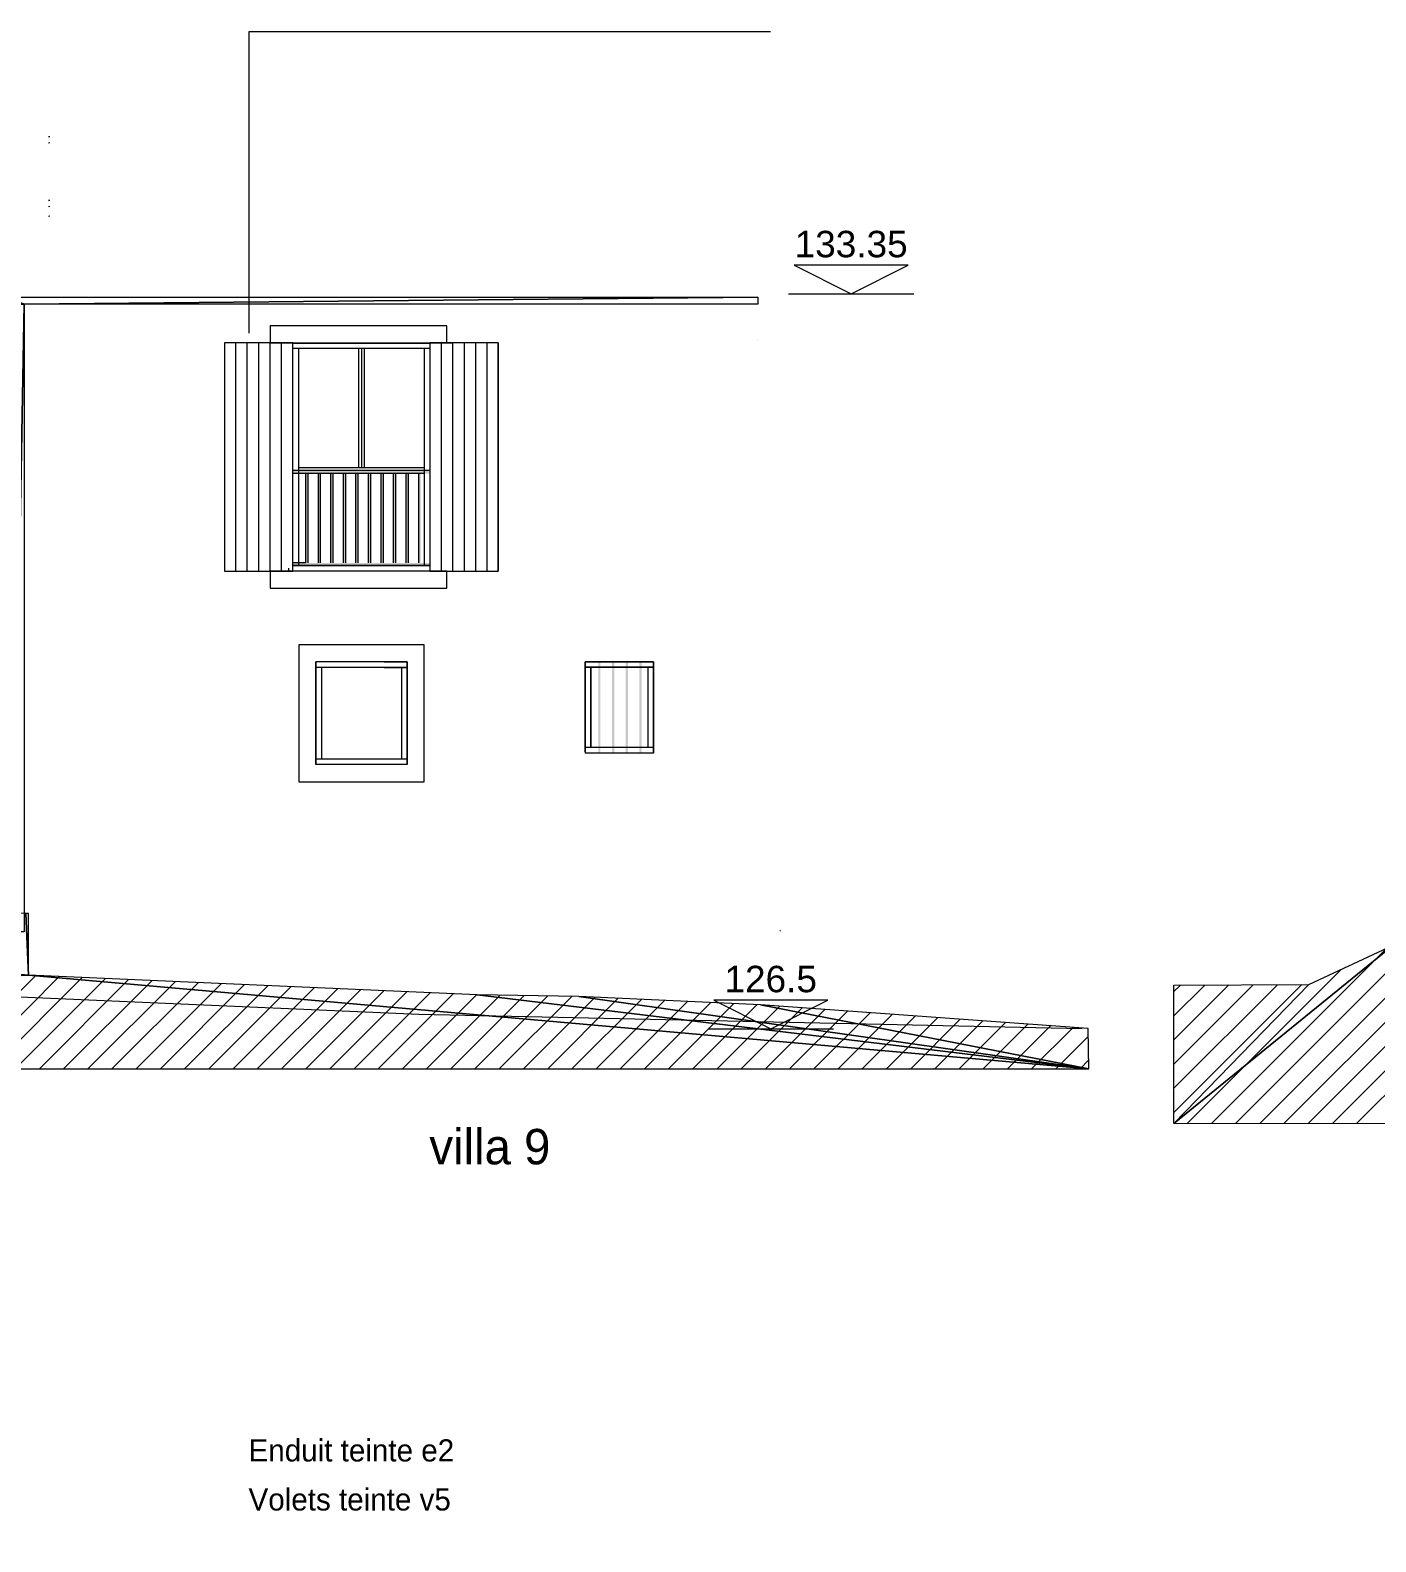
# Model space of a CAD drawing. Header units: metres. Extents: x 1.8 to 61.8, y -53.3 to -11.3.
# Drawn here: x 22.16 to 28.05, y -46.68 to -40.06 of the extents above; entities that cross this region are included whole.
import ezdxf
from ezdxf.enums import TextEntityAlignment as Align
from ezdxf.lldxf.tags import DXFTag

# ---------------------------------------------------------------- set-up
doc = ezdxf.new("R2010")
doc.units = ezdxf.units.M
doc.header["$MEASUREMENT"] = 0
for name, color, linetype in [('Calque commun', 7, 'Continuous'), ('Calque79', 7, 'Continuous'), ('Cotations', 7, 'Continuous'), ('Textes', 7, 'Continuous')]:
    doc.layers.add(name, color=color, linetype=linetype)
doc.styles.add('Arial', font='arial.ttf', dxfattribs={"height": 0.231939})
doc.styles.add('Century Gothic', font='GOTHIC.TTF', dxfattribs={"height": 0.310302})
doc.styles.add('Century Gothic3', font='GOTHIC.TTF', dxfattribs={"height": 0.193938})
tags = doc.linetypes.add('HIDDEN', pattern=[0.375, 0.25, -0.125]).pattern_tags.tags
tags[6:7] = [DXFTag(74, 4), DXFTag(75, 0), DXFTag(340, '0'), DXFTag(46, 1.0), DXFTag(50, 0.0), DXFTag(44, 0.0), DXFTag(45, 0.0)]
tags[4:5] = [DXFTag(74, 4), DXFTag(75, 0), DXFTag(340, '0'), DXFTag(46, 1.0), DXFTag(50, 0.0), DXFTag(44, 0.0), DXFTag(45, 0.0)]

# ---------------------------------------------------------------- blocks, each defined once
blk = doc.blocks.new('hatch8')
at = {"layer": 'Calque commun', "color": 8, "linetype": 'Continuous', "lineweight": 9}
for p, q in [((-45.516, 28.124), (-45.516, 26.124)), ((-45.416, 28.124), (-45.416, 26.124)), ((-45.316, 28.124), (-45.316, 26.124)), ((-45.216, 28.124), (-45.216, 26.124)), ((-45.116, 28.124), (-45.116, 26.124)), ((-45.016, 28.124), (-45.016, 26.124))]:
    blk.add_line(p, q, dxfattribs=at)
mesh = blk.add_polyface(dxfattribs=at)
corners = [(-45.616, 28.124), (-45.616, 26.124), (-45.016, 26.124), (-45.016, 28.124)]
mesh.append_faces([[corners[k] for k in face] for face in [(0, 1, 2, 3)]], dxfattribs={"color": 8})
blk = doc.blocks.new('hatch9')
at = {"layer": 'Calque commun', "color": 8, "linetype": 'Continuous', "lineweight": 9}
for p, q in [((-47.316, 26.124), (-47.316, 28.124)), ((-47.216, 26.124), (-47.216, 28.124)), ((-47.116, 26.124), (-47.116, 28.124)), ((-47.016, 26.124), (-47.016, 28.124)), ((-46.916, 26.124), (-46.916, 28.124)), ((-46.816, 26.124), (-46.816, 28.124))]:
    blk.add_line(p, q, dxfattribs=at)
mesh = blk.add_polyface(dxfattribs=at)
corners = [(-46.816, 28.124), (-47.416, 28.124), (-47.416, 26.124), (-46.816, 26.124)]
mesh.append_faces([[corners[k] for k in face] for face in [(0, 1, 2, 3)]], dxfattribs={"color": 8})
blk = doc.blocks.new('Block4')
at = {"layer": 'Calque commun', "color": 0, "linetype": 'Continuous', "lineweight": 9}
blk.add_line((-0.55, 0), (0.55, 0), dxfattribs=at)
blk.add_polyline3d([(-0.5, 0.25, 0), (0, 0, 0), (0.5, 0.25, 0), (-0.5, 0.25, 0)], dxfattribs=at)
blk = doc.blocks.new('Lvl1')
at = {"layer": 'Calque commun', "color": 0, "linetype": 'ByBlock', "lineweight": -2}
blk.add_blockref('Block4', (0, 0), dxfattribs=at)
blk = doc.blocks.new('FACADE VILLA 9 10 11')
at = {"layer": 'Cotations', "color": 250, "linetype": 'ByBlock', "lineweight": -2}
blk.add_blockref('Lvl1', (-41.922, 28.555), dxfattribs=at)
at = {"layer": 'Cotations', "color": 212, "linetype": 'ByBlock', "lineweight": -2, "style": 'Arial'}
blk.add_text('133.35', height=0.2319, dxfattribs=at).set_placement((-41.923, 28.805), align=Align.BOTTOM_CENTER)
blk = doc.blocks.new('FACADE VILLA 9 10 11-16')
at = {"layer": 'Cotations', "color": 250, "linetype": 'ByBlock', "lineweight": -2}
blk.add_blockref('Lvl1', (-42.627, 22.113), dxfattribs=at)
at = {"layer": 'Cotations', "color": 212, "linetype": 'ByBlock', "lineweight": -2, "style": 'Arial'}
blk.add_text('126.5', height=0.2319, dxfattribs=at).set_placement((-42.628, 22.363), align=Align.BOTTOM_CENTER)
blk = doc.blocks.new('hatch23')
at = {"layer": 'Calque commun', "color": 7, "linetype": 'Continuous', "lineweight": 9}
for p, q in [((-49.068, 22.579), (-49.886, 21.761)), ((-48.865, 22.57), (-49.674, 21.761)), ((-48.662, 22.561), (-49.462, 21.761)), ((-48.459, 22.552), (-49.25, 21.761)), ((-48.256, 22.543), (-49.038, 21.761)), ((-48.052, 22.534), (-48.826, 21.761)), ((-47.849, 22.525), (-48.614, 21.761)), ((-47.646, 22.516), (-48.402, 21.761)), ((-47.443, 22.508), (-48.189, 21.761)), ((-47.239, 22.499), (-47.977, 21.761)), ((-47.036, 22.49), (-47.765, 21.761)), ((-46.833, 22.481), (-47.553, 21.761)), ((-46.63, 22.472), (-47.341, 21.761)), ((-46.426, 22.463), (-47.129, 21.761)), ((-46.223, 22.454), (-46.917, 21.761)), ((-46.02, 22.445), (-46.704, 21.761)), ((-45.817, 22.436), (-46.492, 21.761)), ((-45.613, 22.427), (-46.28, 21.761)), ((-45.41, 22.419), (-46.068, 21.761)), ((-45.207, 22.41), (-45.856, 21.761)), ((-44.998, 22.406), (-45.644, 21.761)), ((-44.789, 22.403), (-45.432, 21.761)), ((-44.581, 22.4), (-45.22, 21.761)), ((-44.372, 22.396), (-45.007, 21.761)), ((-44.167, 22.389), (-44.795, 21.761)), ((-43.964, 22.38), (-44.583, 21.761)), ((-43.761, 22.37), (-44.371, 21.761)), ((-43.558, 22.361), (-44.159, 21.761)), ((-43.356, 22.352), (-43.947, 21.761)), ((-43.153, 22.343), (-43.735, 21.761)), ((-42.95, 22.333), (-43.523, 21.761)), ((-42.747, 22.324), (-43.31, 21.761)), ((-42.548, 22.31), (-43.098, 21.761)), ((-42.351, 22.296), (-42.886, 21.761)), ((-42.153, 22.282), (-42.674, 21.761)), ((-41.955, 22.267), (-42.462, 21.761)), ((-41.757, 22.253), (-42.25, 21.761)), ((-41.559, 22.239), (-42.038, 21.761)), ((-41.362, 22.224), (-41.826, 21.761)), ((-41.164, 22.21), (-41.613, 21.761)), ((-40.966, 22.196), (-41.401, 21.761)), ((-40.768, 22.181), (-41.189, 21.761)), ((-40.57, 22.167), (-40.977, 21.761)), ((-40.373, 22.153), (-40.765, 21.761)), ((-40.175, 22.138), (-40.553, 21.761)), ((-39.977, 22.124), (-40.341, 21.761)), ((-39.844, 22.045), (-40.128, 21.761)), ((-39.841, 21.836), (-39.916, 21.761))]:
    blk.add_line(p, q, dxfattribs=at)
at = {"layer": 'Calque commun', "color": 7, "linetype": 'Continuous', "lineweight": 18}
mesh = blk.add_polyface(dxfattribs=at)
corners = [(-62.134, 22.774), (-62.341, 22.762), (-62.341, 22.752), (-55.735, 23.137), (-55.735, 22.752), (-55.569, 23.138), (-63.208, 22.757), (-63.865, 22.752), (-67.472, 21.761), (-49.135, 22.582), (-39.84, 21.761), (-42.716, 22.323), (-44.309, 22.395), (-45.202, 22.409), (-61.934, 22.752), (-49.135, 23.124), (-49.158, 23.124), (-67.471, 22.752), (-39.845, 22.115), (-42.716, 22.323)]
mesh.append_faces([[corners[k] for k in face] for face in [(6, 8, 2), (10, 9, 8)]], dxfattribs={"vtx0": -1, "vtx1": -1, "color": 7})
mesh.append_faces([[corners[k] for k in face] for face in [(4, 8, 9), (14, 2, 8), (4, 9, 5)]], dxfattribs={"vtx0": -1, "vtx1": -1, "vtx2": -1, "color": 7})
mesh.append_faces([[corners[k] for k in face] for face in [(10, 11, 12), (10, 13, 9), (10, 19, 11), (10, 12, 13)]], dxfattribs={"vtx0": -1, "vtx2": -1, "color": 7})
mesh.append_faces([[corners[k] for k in face] for face in [(3, 4, 5)]], dxfattribs={"vtx1": -1, "color": 7})
mesh.append_faces([[corners[k] for k in face] for face in [(6, 7, 8), (14, 0, 2), (4, 14, 8), (16, 5, 9)]], dxfattribs={"vtx1": -1, "vtx2": -1, "color": 7})
mesh.append_faces([[corners[k] for k in face] for face in [(0, 1, 2), (9, 15, 16), (7, 17, 8), (10, 18, 19)]], dxfattribs={"vtx2": -1, "color": 7})
blk = doc.blocks.new('hatch25')
at = {"layer": 'Calque commun', "color": 7, "linetype": 'Continuous', "lineweight": 9}
for p, q in [((-38.765, 21.282), (-37.23, 22.817)), ((-38.553, 21.282), (-36.991, 22.845)), ((-38.341, 21.282), (-36.778, 22.845)), ((-38.129, 21.282), (-36.566, 22.845)), ((-37.917, 21.282), (-36.354, 22.845)), ((-37.705, 21.282), (-36.141, 22.845)), ((-37.493, 21.282), (-35.929, 22.845)), ((-38.977, 21.282), (-37.629, 22.631)), ((-39.093, 21.379), (-37.973, 22.499)), ((-39.093, 21.803), (-38.398, 22.498)), ((-39.093, 21.591), (-38.185, 22.498)), ((-39.093, 22.015), (-38.611, 22.497)), ((-39.093, 22.44), (-39.037, 22.496)), ((-39.093, 22.227), (-38.824, 22.496))]:
    blk.add_line(p, q, dxfattribs=at)
at = {"layer": 'Calque commun', "color": 7, "linetype": 'Continuous', "lineweight": 18}
mesh = blk.add_polyface(dxfattribs=at)
corners = [(-19.117, 22.589), (-17.187, 21.692), (-17.187, 21.288), (-22.101, 22.857), (-22.117, 22.863), (-30.775, 21.288), (-37.172, 22.844), (-39.093, 21.282), (-37.91, 22.499), (-16.249, 21.754), (-30.778, 21.28), (-39.093, 22.495)]
mesh.append_faces([[corners[k] for k in face] for face in [(0, 3, 4)]], dxfattribs={"vtx0": -1, "color": 7})
mesh.append_faces([[corners[k] for k in face] for face in [(6, 7, 8)]], dxfattribs={"vtx0": -1, "vtx1": -1, "color": 7})
mesh.append_faces([[corners[k] for k in face] for face in [(0, 2, 3)]], dxfattribs={"vtx0": -1, "vtx1": -1, "vtx2": -1, "color": 7})
mesh.append_faces([[corners[k] for k in face] for face in [(0, 1, 2), (5, 6, 3), (6, 10, 7)]], dxfattribs={"vtx0": -1, "vtx2": -1, "color": 7})
mesh.append_faces([[corners[k] for k in face] for face in [(11, 8, 7)]], dxfattribs={"vtx1": -1, "color": 7})
mesh.append_faces([[corners[k] for k in face] for face in [(2, 5, 3), (5, 10, 6)]], dxfattribs={"vtx1": -1, "vtx2": -1, "color": 7})
mesh.append_faces([[corners[k] for k in face] for face in [(0, 9, 1)]], dxfattribs={"vtx2": -1, "color": 7})
blk = doc.blocks.new('FACADE VILLA 9 10 11-30')
at = {"layer": 'Calque commun', "color": 7, "linetype": 'Continuous', "lineweight": 9}
for p, q in [((-48.957, 29.933), (-48.948, 29.933)), ((-48.957, 29.878), (-48.948, 29.881)), ((-48.957, 29.375), (-48.948, 29.375)), ((-48.957, 29.32), (-48.948, 29.324)), ((-48.957, 29.236), (-48.948, 29.239)), ((-47.016, 28.124), (-46.816, 28.124)), ((-46.816, 28.124), (-45.616, 28.124)), ((-46.816, 26.124), (-46.816, 28.124)), ((-45.616, 28.124), (-45.616, 26.149)), ((-45.616, 28.124), (-45.416, 28.124)), ((-42.74, 28.153), (-42.74, 28.153)), ((-45.666, 28.074), (-46.816, 28.074)), ((-46.766, 28.074), (-46.766, 27.028)), ((-46.241, 28.074), (-46.241, 27.028)), ((-46.216, 28.074), (-46.216, 27.028)), ((-46.191, 28.074), (-46.191, 27.028)), ((-45.666, 28.074), (-45.666, 26.174)), ((-45.616, 28.074), (-45.666, 28.074)), ((-46.241, 27.028), (-46.766, 27.028)), ((-46.766, 27.028), (-46.766, 26.978)), ((-46.216, 27.028), (-46.241, 27.028)), ((-45.666, 27.028), (-46.216, 27.028)), ((-46.816, 27.008), (-45.816, 27.008)), ((-46.706, 26.978), (-46.816, 26.978)), ((-45.666, 26.978), (-46.766, 26.978)), ((-46.766, 26.978), (-46.766, 26.978)), ((-46.766, 26.978), (-46.766, 26.978)), ((-46.766, 26.978), (-46.766, 26.174)), ((-46.706, 26.978), (-46.706, 26.196)), ((-46.686, 26.978), (-46.686, 26.196)), ((-46.596, 27.008), (-45.616, 27.008)), ((-46.596, 26.978), (-46.596, 26.196)), ((-46.576, 26.978), (-46.576, 26.196)), ((-46.486, 26.978), (-46.486, 26.196)), ((-46.486, 26.978), (-46.486, 26.196)), ((-46.466, 26.978), (-46.466, 26.196)), ((-46.466, 26.978), (-46.466, 26.196)), ((-46.376, 26.978), (-46.376, 26.196)), ((-46.376, 26.978), (-46.376, 26.196)), ((-46.356, 26.978), (-46.356, 26.196)), ((-46.356, 26.978), (-46.356, 26.196)), ((-46.266, 26.978), (-46.266, 26.196)), ((-46.266, 26.978), (-46.266, 26.196)), ((-46.246, 26.978), (-46.246, 26.196)), ((-46.246, 26.978), (-46.246, 26.196)), ((-46.156, 26.978), (-46.156, 26.196)), ((-46.156, 26.978), (-46.156, 26.196)), ((-46.136, 26.978), (-46.136, 26.196)), ((-46.136, 26.978), (-46.136, 26.196)), ((-46.046, 26.978), (-46.046, 26.196)), ((-46.046, 26.978), (-46.046, 26.196)), ((-46.026, 26.978), (-46.026, 26.196)), ((-46.026, 26.978), (-46.026, 26.196)), ((-45.936, 26.978), (-45.936, 26.196)), ((-45.936, 26.978), (-45.936, 26.196)), ((-45.916, 26.978), (-45.916, 26.196)), ((-45.826, 26.978), (-45.826, 26.196)), ((-45.806, 26.978), (-45.806, 26.196)), ((-45.716, 26.978), (-45.716, 26.196)), ((-46.855, 26.149), (-46.855, 26.124)), ((-46.706, 26.196), (-46.816, 26.196)), ((-46.816, 26.174), (-45.666, 26.174)), ((-46.766, 26.174), (-46.816, 26.174)), ((-45.616, 26.174), (-46.766, 26.174)), ((-45.666, 26.174), (-45.616, 26.174)), ((-45.616, 26.149), (-45.616, 26.124)), ((-46.615, 25.328), (-46.615, 24.428)), ((-45.815, 25.328), (-46.615, 25.328)), ((-46.615, 24.428), (-46.615, 25.328)), ((-45.815, 25.328), (-46.615, 25.328)), ((-46.615, 25.328), (-46.615, 25.328)), ((-46.615, 25.328), (-46.615, 24.428)), ((-46.615, 25.328), (-46.615, 25.328)), ((-45.815, 25.328), (-46.615, 25.328)), ((-46.015, 25.328), (-46.015, 25.328)), ((-45.815, 25.328), (-46.015, 25.328)), ((-46.015, 25.328), (-45.815, 25.328)), ((-45.815, 25.328), (-45.815, 24.428)), ((-45.815, 25.328), (-45.815, 24.428)), ((-45.815, 24.428), (-45.815, 25.328)), ((-44.255, 25.328), (-44.255, 24.528)), ((-44.255, 25.328), (-44.255, 25.328)), ((-43.655, 25.328), (-44.255, 25.328)), ((-44.255, 25.328), (-44.255, 24.528)), ((-43.655, 25.328), (-44.255, 25.328)), ((-44.255, 25.328), (-44.255, 25.328)), ((-43.655, 25.328), (-44.255, 25.328)), ((-44.255, 24.54), (-44.255, 25.328)), ((-44.255, 25.328), (-43.655, 25.328)), ((-43.655, 25.328), (-43.655, 24.528)), ((-43.655, 25.328), (-43.655, 24.528)), ((-43.655, 24.528), (-43.655, 25.328)), ((-46.565, 25.278), (-46.615, 25.278)), ((-45.99, 25.278), (-46.615, 25.278)), ((-46.565, 25.278), (-46.565, 24.478)), ((-45.865, 25.278), (-46.565, 25.278)), ((-46.565, 25.278), (-46.565, 24.478)), ((-45.965, 25.278), (-46.015, 25.278)), ((-46.015, 25.278), (-45.965, 25.278)), ((-45.865, 25.278), (-45.99, 25.278)), ((-45.99, 25.278), (-45.99, 25.278)), ((-45.99, 25.278), (-45.99, 25.278)), ((-45.865, 25.278), (-45.965, 25.278)), ((-45.965, 25.278), (-45.865, 25.278)), ((-45.815, 25.278), (-45.865, 25.278)), ((-45.865, 25.278), (-45.865, 24.478)), ((-45.815, 25.278), (-45.865, 25.278)), ((-45.865, 25.278), (-45.865, 24.478)), ((-45.815, 25.278), (-45.865, 25.278)), ((-45.865, 25.278), (-45.815, 25.278)), ((-45.865, 25.278), (-45.865, 24.478)), ((-44.205, 25.281), (-44.255, 25.281)), ((-44.255, 25.281), (-44.205, 25.281)), ((-43.705, 25.281), (-44.205, 25.281)), ((-44.205, 24.578), (-44.205, 25.281)), ((-44.205, 25.281), (-43.705, 25.281)), ((-44.205, 25.278), (-44.205, 24.578)), ((-43.655, 25.281), (-43.705, 25.281)), ((-43.705, 25.281), (-43.655, 25.281)), ((-43.705, 25.281), (-43.705, 24.59)), ((-43.705, 25.278), (-43.705, 24.578)), ((-43.655, 24.578), (-44.255, 24.578)), ((-44.255, 24.528), (-44.255, 24.528)), ((-43.655, 24.528), (-44.255, 24.528)), ((-44.255, 24.528), (-44.255, 24.528)), ((-43.655, 24.528), (-44.255, 24.528)), ((-46.615, 24.478), (-45.865, 24.478)), ((-46.615, 24.478), (-46.04, 24.478)), ((-45.815, 24.428), (-46.615, 24.428)), ((-45.815, 24.428), (-46.615, 24.428)), ((-45.815, 24.428), (-46.615, 24.428)), ((-46.04, 24.478), (-45.99, 24.478)), ((-45.99, 24.478), (-45.99, 24.478)), ((-45.99, 24.478), (-45.99, 24.478)), ((-45.99, 24.478), (-45.815, 24.478)), ((-45.865, 24.478), (-45.815, 24.478)), ((-42.549, 22.972), (-42.549, 22.972)), ((-42.549, 22.972), (-42.549, 22.972)), ((-42.549, 22.972), (-42.549, 22.972)), ((-42.549, 22.972), (-42.549, 22.972)), ((-42.549, 22.972), (-42.549, 22.972)), ((-42.549, 22.972), (-42.549, 22.972)), ((-42.542, 22.972), (-42.549, 22.972)), ((-42.532, 22.972), (-42.532, 22.972)), ((-42.532, 22.972), (-42.532, 22.972))]:
    blk.add_line(p, q, dxfattribs=at)
at = {"layer": 'Calque commun', "color": 26, "linetype": 'HIDDEN', "lineweight": 18, "flags": 128}
blk.add_lwpolyline([(-64.499, 22.553), (-64.534, 22.536), (-50.827, 22.463), (-45.712, 22.239), (-39.897, 22.114)], dxfattribs=at)
at = {"layer": 'Calque commun', "color": 5, "linetype": 'Continuous', "lineweight": 18}
blk.add_polyline3d([(-42.63, 30.85, 0), (-47.202, 30.85, 0), (-47.202, 28.21, 0)], dxfattribs=at)
at = {"layer": 'Calque commun', "color": 18, "linetype": 'Continuous', "lineweight": 9}
for points in [[(-46.816, 27.008), (-45.816, 27.008), (-46.816, 26.978), (-45.816, 26.978)], [(-46.686, 26.978), (-46.706, 26.978), (-46.686, 26.196), (-46.706, 26.196)], [(-46.596, 27.008), (-45.616, 27.008), (-46.596, 26.978), (-45.616, 26.978)], [(-46.576, 26.978), (-46.596, 26.978), (-46.576, 26.196), (-46.596, 26.196)], [(-46.466, 26.978), (-46.486, 26.978), (-46.466, 26.196), (-46.486, 26.196)], [(-46.466, 26.978), (-46.486, 26.978), (-46.466, 26.196), (-46.486, 26.196)], [(-46.356, 26.978), (-46.376, 26.978), (-46.356, 26.196), (-46.376, 26.196)], [(-46.356, 26.978), (-46.376, 26.978), (-46.356, 26.196), (-46.376, 26.196)], [(-46.246, 26.978), (-46.266, 26.978), (-46.246, 26.196), (-46.266, 26.196)], [(-46.246, 26.978), (-46.266, 26.978), (-46.246, 26.196), (-46.266, 26.196)], [(-46.136, 26.978), (-46.156, 26.978), (-46.136, 26.196), (-46.156, 26.196)], [(-46.136, 26.978), (-46.156, 26.978), (-46.136, 26.196), (-46.156, 26.196)], [(-46.026, 26.978), (-46.046, 26.978), (-46.026, 26.196), (-46.046, 26.196)], [(-46.026, 26.978), (-46.046, 26.978), (-46.026, 26.196), (-46.046, 26.196)], [(-45.916, 26.978), (-45.936, 26.978), (-45.916, 26.196), (-45.936, 26.196)], [(-45.916, 26.978), (-45.936, 26.978), (-45.916, 26.196), (-45.936, 26.196)], [(-45.806, 26.978), (-45.826, 26.978), (-45.806, 26.196), (-45.826, 26.196)], [(-45.696, 26.978), (-45.716, 26.978), (-45.696, 26.196), (-45.716, 26.196)], [(-46.816, 26.196), (-45.816, 26.196), (-46.816, 26.166), (-45.816, 26.166)], [(-46.596, 26.196), (-45.616, 26.196), (-46.596, 26.166), (-45.616, 26.166)]]:
    blk.add_trace(points, dxfattribs=at)
at = {"layer": 'Calque commun', "color": 18, "linetype": 'Continuous', "lineweight": 18}
for points in [[(-44.12, 24.533), (-44.12, 25.324), (-44.14, 24.533), (-44.14, 25.324)], [(-44, 24.533), (-44, 25.324), (-44.02, 24.533), (-44.02, 25.324)], [(-43.88, 24.533), (-43.88, 25.324), (-43.9, 24.533), (-43.9, 25.324)], [(-43.759, 24.533), (-43.759, 25.324), (-43.779, 24.533), (-43.779, 25.324)]]:
    blk.add_trace(points, dxfattribs=at)
at = {"layer": 'Calque79', "color": 7, "linetype": 'Continuous', "lineweight": 9}
blk.add_line((-42.74, 28.153), (-42.74, 28.153), dxfattribs=at)
at = {"layer": 'Calque commun', "color": 0, "linetype": 'ByBlock', "lineweight": -2}
for name in ['hatch9', 'hatch8', 'hatch23', 'hatch25']:
    blk.add_blockref(name, (0, 0), dxfattribs=at)
at = {"layer": 'Cotations', "color": 212, "linetype": 'ByBlock', "lineweight": -2}
for name in ['FACADE VILLA 9 10 11', 'FACADE VILLA 9 10 11-16']:
    blk.add_blockref(name, (0, 0), dxfattribs=at)
at = {"layer": 'Textes', "color": 5, "linetype": 'ByBlock', "lineweight": -2, "style": 'Century Gothic'}
blk.add_text('villa 9', height=0.3103, dxfattribs=at).set_placement((-45.62, 20.831), align=Align.BOTTOM_LEFT)
at = {"layer": 'Textes', "color": 5, "linetype": 'ByBlock', "lineweight": -2, "insert": (-47.205, 17.887), "char_height": 0.19394, "attachment_point": 7, "line_spacing_factor": 1.330319, "style": 'Century Gothic3'}
blk.add_mtext('Enduit teinte e2\\PVolets teinte v5', dxfattribs=at)
at = {"layer": 'Calque commun', "color": 8, "linetype": 'Continuous', "lineweight": 9}
mesh = blk.add_polyface(dxfattribs=at)
corners = [(-49.271, 22.963), (-49.271, 28.463), (-49.171, 28.463), (-42.742, 28.524), (-42.742, 28.463), (-49.171, 22.963), (-49.317, 28.524), (-49.317, 28.463)]
mesh.append_faces([[corners[k] for k in face] for face in [(3, 2, 6)]], dxfattribs={"vtx0": -1, "vtx1": -1, "color": 8})
mesh.append_faces([[corners[k] for k in face] for face in [(6, 2, 1)]], dxfattribs={"vtx0": -1, "vtx1": -1, "vtx2": -1, "color": 8})
mesh.append_faces([[corners[k] for k in face] for face in [(0, 1, 2)]], dxfattribs={"vtx1": -1, "vtx2": -1, "color": 8})
mesh.append_faces([[corners[k] for k in face] for face in [(3, 4, 2), (2, 5, 0), (1, 7, 6)]], dxfattribs={"vtx2": -1, "color": 8})
at = {"layer": 'Calque commun', "color": 7, "linetype": 'Continuous', "lineweight": 9}
mesh = blk.add_polyface(dxfattribs=at)
corners = [(-46.816, 28.121), (-45.616, 28.121), (-45.616, 26.124), (-46.816, 26.124)]
mesh.append_faces([[corners[k] for k in face] for face in [(0, 1, 2, 3)]], dxfattribs={"color": 7})
at = {"layer": 'Cotations', "color": 5, "linetype": 'Continuous', "lineweight": 9}
mesh = blk.add_polyface(dxfattribs=at)
corners = [(-45.466, 28.274), (-47.016, 28.274), (-47.016, 28.124), (-45.466, 28.124)]
mesh.append_faces([[corners[k] for k in face] for face in [(0, 1, 2, 3)]], dxfattribs={"color": 5})
mesh = blk.add_polyface(dxfattribs=at)
corners = [(-45.466, 26.124), (-47.016, 26.124), (-47.016, 25.974), (-45.466, 25.974)]
mesh.append_faces([[corners[k] for k in face] for face in [(0, 1, 2, 3)]], dxfattribs={"color": 5})
mesh = blk.add_polyface(dxfattribs=at)
corners = [(-45.665, 25.478), (-46.765, 25.478), (-46.765, 24.278), (-45.665, 24.278)]
mesh.append_faces([[corners[k] for k in face] for face in [(0, 1, 2, 3)]], dxfattribs={"color": 5})

msp = doc.modelspace()

# ---------------------------------------------------------------- block references
at = {"layer": 'Cotations', "color": 0, "linetype": 'ByBlock', "lineweight": -2, "xscale": 0.5, "yscale": 0.5, "zscale": 0.5}
msp.add_blockref('FACADE VILLA 9 10 11-30', (46.7168, -55.4922), dxfattribs=at)

# ---------------------------------------------------------------- meshes
at = {"layer": 'Calque commun', "color": 7, "linetype": 'Continuous', "lineweight": 9}
mesh = msp.add_polyface(dxfattribs=at)
corners = [(61.7636, -11.3086), (1.7636, -11.3086), (1.7636, -53.3086), (61.7636, -53.3086)]
mesh.append_faces([[corners[k] for k in face] for face in [(0, 1, 2, 3)]], dxfattribs={"color": 7})

doc.saveas('drawing.dxf')
